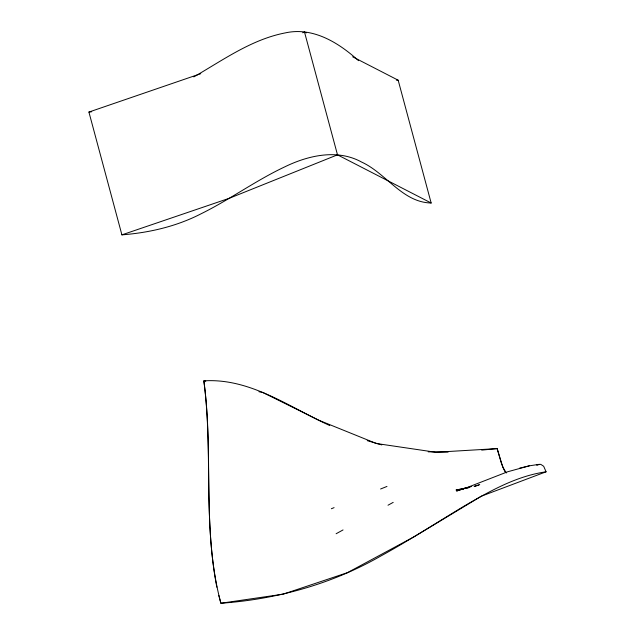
<?xml version="1.0" encoding="UTF-8"?>
<svg xmlns="http://www.w3.org/2000/svg" width="635" height="635" viewBox="0 0 635 635"><rect width="100%" height="100%" fill="white"/><g stroke="black" fill="none" stroke-linecap="round" stroke-linejoin="round"><path stroke-width="0.95" d="M193.818 76.898C223.091 60.071 251.555 39.378 285.353 32.885C313.118 26.757 338.82 42.799 358.521 60.674M336.121 533.741L343.043 529.939M388.009 505.222L393.2 502.372M200.739 73.692L88.916 112.062L121.904 234.855C149.4 232.727 176.728 226.37 201.343 213.654C229.989 199.477 255.937 180.411 284.885 166.807C308.38 155.353 337.495 148.733 361.672 162.1C386.207 173.291 402.36 202.398 431.157 203.009L398.169 80.208L352.647 56.793M302.665 32.774L304.498 32.036L306.253 32.933M431.157 203.009L337.495 154.829L229.14 198.334L121.904 234.855M331.351 508.746L334.081 507.643M380.587 488.998L386.977 486.442M466.765 487.672L456.732 490.982L466.765 487.672L507.706 471.757L529.312 465.836L539.472 464.28M537.313 464.907L540.702 464.312L543.679 466.273L546.084 471.805L481.354 496.181L414.012 536.813L347.44 572.659L283.162 594.169L220.885 603.25L218.837 595.479M479.727 484.529L474.131 486.434L478.909 485.124M536.615 465.114L538.48 464.479M471.71 486.442L463.296 488.783L469.781 487.101M519.422 468.225L529.312 465.836M546.084 471.805C516.477 476.02 490.069 491.03 464.598 505.833C436.594 522.676 409.146 540.464 380.492 556.204C331.732 584.041 276.749 599.305 220.885 603.25C201.478 530.622 213.947 454.557 203.843 380.857C250.269 377.888 289.401 407.249 329.755 425.529M465.074 488.188L456.009 490.029L468.527 487.799M88.916 112.062L91.678 111.768M481.687 450.12L497.142 448.604L502.896 467.455L506.405 472.964M448.104 452.12L428.188 451.834M396.359 80.169L398.169 80.208M205.772 381.238L203.843 380.857C212.852 449.262 203.541 519.224 216.868 587.192M258.945 391.731L262.811 392.493L319.175 420.386L376.301 443.492L435.721 452.263L497.142 448.604L501.38 463.248L504.944 471.805M367.252 440.658L381.778 444.913M304.498 32.036L337.495 154.829"/></g></svg>
